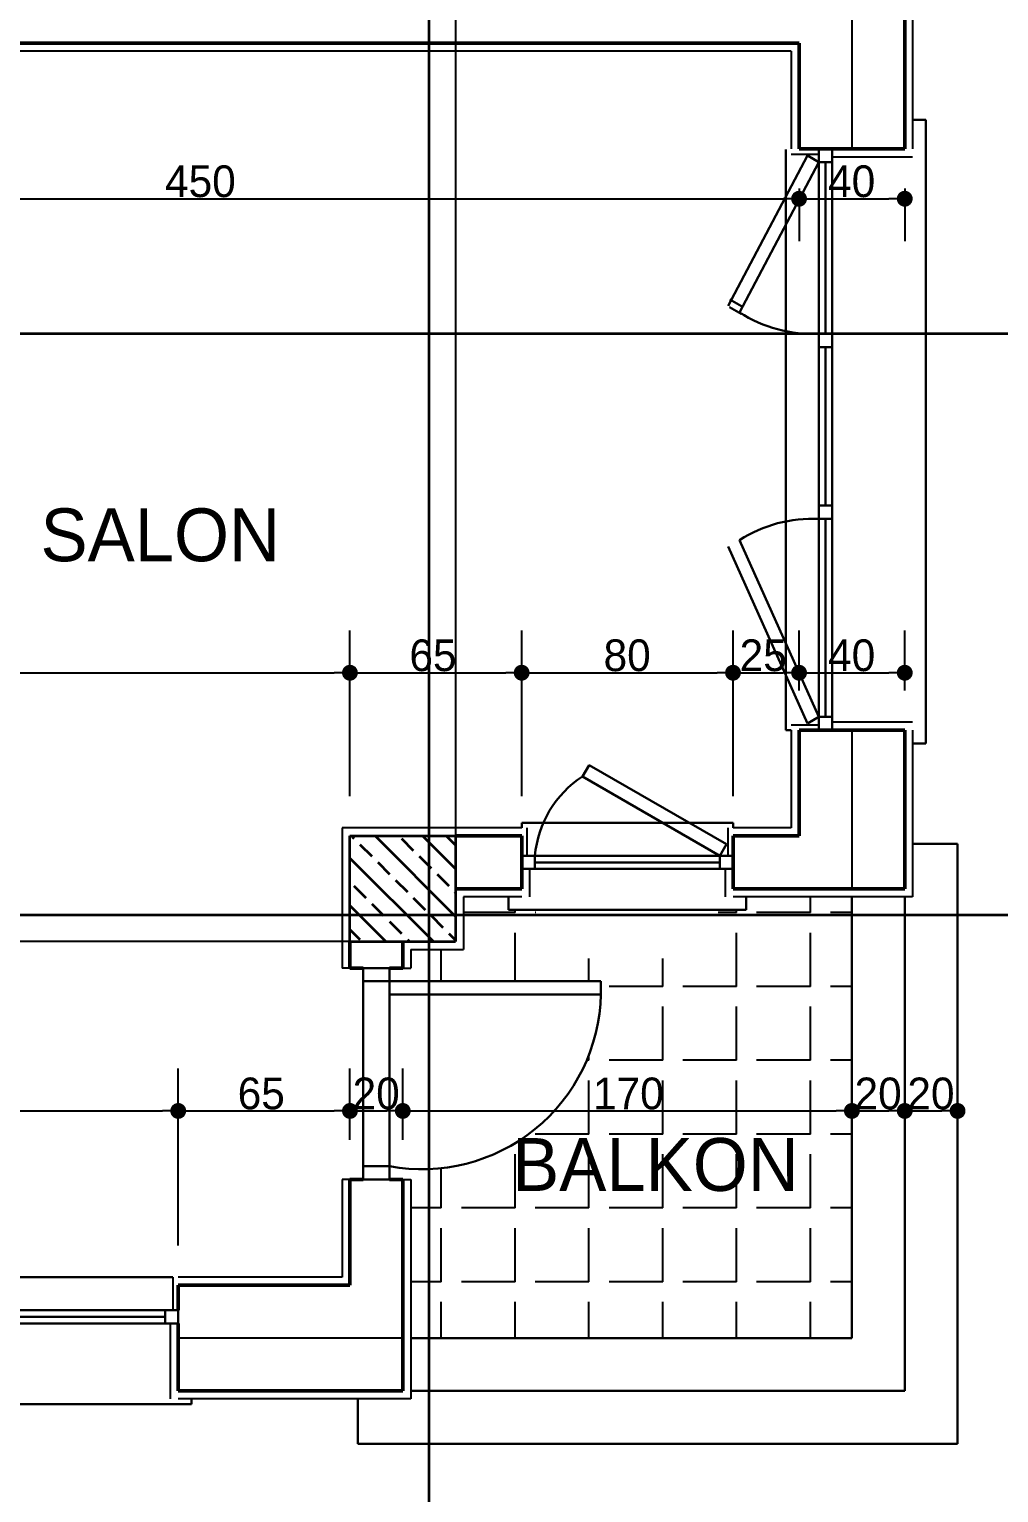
# Model space of a CAD drawing. Header units: millimetres. Extents: x 9537.41 to 9541.95, y -1431.78 to -1431.38.
# Drawn here: x 9538.5144 to 9538.5878, y -1431.6184 to -1431.5076 of the extents above; entities that cross this region are included whole.
import ezdxf

# ---------------------------------------------------------------- set-up
doc = ezdxf.new("R2010")
doc.units = ezdxf.units.MM
for name, pattern in [('ACAD_ISO02W100', [15, 12, -3]), ('ACAD_ISO03W100', [30, 12, -18]), ('ACAD_ISO06W100', [36, 24, -3, 0, -3, 0, -3, 0, -3])]:
    doc.linetypes.add(name, pattern=pattern)
for name, color, linetype, lineweight in [('aks', 6, 'Continuous', 35), ('balkon', 173, 'Continuous', 30), ('duvar', 214, 'Continuous', 50), ('kapı-pencere', 140, 'Continuous', 30), ('karo', 206, 'Continuous', 25), ('kolon', 6, 'Continuous', 35), ('sıva', 203, 'Continuous', 25), ('yazı', 161, 'Continuous', 35), ('ölçü', 4, 'Continuous', 25)]:
    doc.layers.add(name, color=color, linetype=linetype, lineweight=lineweight)

msp = doc.modelspace()

# ---------------------------------------------------------------- linework, layer by layer
at = {"color": 0, "linetype": 'ByBlock', "lineweight": -2}
for p, q in [((9538.572109836516, -1431.520467850164), (9538.571509836514, -1431.520467850164)), ((9538.573309836514, -1431.520467850164), (9538.573909836516, -1431.520467850164)), ((9538.580109836515, -1431.520467850164), (9538.579509836514, -1431.520467850164)), ((9538.538109836514, -1431.556341257242), (9538.537509836515, -1431.556341257242)), ((9538.539309836515, -1431.556341257242), (9538.539909836514, -1431.556341257242)), ((9538.551109836515, -1431.556341257242), (9538.550509836516, -1431.556341257242)), ((9538.552309836516, -1431.556341257242), (9538.552909836515, -1431.556341257242)), ((9538.567109836515, -1431.556341257242), (9538.566509836515, -1431.556341257242)), ((9538.568309836515, -1431.556341257242), (9538.568909836515, -1431.556341257242)), ((9538.572109836516, -1431.556341257242), (9538.571509836514, -1431.556341257242)), ((9538.573309836514, -1431.556341257242), (9538.573909836516, -1431.556341257242)), ((9538.580109836515, -1431.556341257242), (9538.579509836514, -1431.556341257242)), ((9538.525109836515, -1431.589503441157), (9538.524509836516, -1431.589503441157)), ((9538.526309836516, -1431.589503441157), (9538.526909836515, -1431.589503441157)), ((9538.538109836514, -1431.589503441157), (9538.537509836515, -1431.589503441157)), ((9538.539309836515, -1431.589503441157), (9538.539909836514, -1431.589503441157)), ((9538.542109836515, -1431.589503441157), (9538.541509836516, -1431.589503441157)), ((9538.543309836516, -1431.589503441157), (9538.543909836515, -1431.589503441157)), ((9538.576109836515, -1431.589503441157), (9538.575509836515, -1431.589503441157)), ((9538.577309836515, -1431.589503441157), (9538.577909836515, -1431.589503441157)), ((9538.580109836515, -1431.589503441157), (9538.579509836514, -1431.589503441157)), ((9538.581309836514, -1431.589503441157), (9538.581909836515, -1431.589503441157)), ((9538.584109836514, -1431.589503441157), (9538.583509836515, -1431.589503441157))]:
    msp.add_line(p, q, dxfattribs=at)
at = {"color": 0, "linetype": 'ByBlock', "const_width": 0.0006000000000000001}
for points in [[(9538.572409836515, -1431.520467850164, 1), (9538.573009836515, -1431.520467850164, 1)], [(9538.573009836515, -1431.520467850164, 1), (9538.572409836515, -1431.520467850164, 1)], [(9538.580409836515, -1431.520467850164, 1), (9538.581009836515, -1431.520467850164, 1)], [(9538.538409836516, -1431.556341257242, 1), (9538.539009836515, -1431.556341257242, 1)], [(9538.539009836515, -1431.556341257242, 1), (9538.538409836516, -1431.556341257242, 1)], [(9538.551409836515, -1431.556341257242, 1), (9538.552009836514, -1431.556341257242, 1)], [(9538.552009836514, -1431.556341257242, 1), (9538.551409836515, -1431.556341257242, 1)], [(9538.567409836514, -1431.556341257242, 1), (9538.568009836516, -1431.556341257242, 1)], [(9538.568009836516, -1431.556341257242, 1), (9538.567409836514, -1431.556341257242, 1)], [(9538.572409836515, -1431.556341257242, 1), (9538.573009836515, -1431.556341257242, 1)], [(9538.573009836515, -1431.556341257242, 1), (9538.572409836515, -1431.556341257242, 1)], [(9538.580409836515, -1431.556341257242, 1), (9538.581009836515, -1431.556341257242, 1)], [(9538.525409836515, -1431.589503441157, 1), (9538.526009836514, -1431.589503441157, 1)], [(9538.526009836514, -1431.589503441157, 1), (9538.525409836515, -1431.589503441157, 1)], [(9538.538409836516, -1431.589503441157, 1), (9538.539009836515, -1431.589503441157, 1)], [(9538.539009836515, -1431.589503441157, 1), (9538.538409836516, -1431.589503441157, 1)], [(9538.542409836515, -1431.589503441157, 1), (9538.543009836514, -1431.589503441157, 1)], [(9538.543009836514, -1431.589503441157, 1), (9538.542409836515, -1431.589503441157, 1)], [(9538.576409836514, -1431.589503441157, 1), (9538.577009836516, -1431.589503441157, 1)], [(9538.577009836516, -1431.589503441157, 1), (9538.576409836514, -1431.589503441157, 1)], [(9538.580409836515, -1431.589503441157, 1), (9538.581009836515, -1431.589503441157, 1)], [(9538.581009836515, -1431.589503441157, 1), (9538.580409836515, -1431.589503441157, 1)], [(9538.584409836514, -1431.589503441157, 1), (9538.585009836515, -1431.589503441157, 1)]]:
    msp.add_lwpolyline(points, format="xyb", close=True, dxfattribs=at)
at = {"layer": 'aks', "linetype": 'ACAD_ISO06W100'}
for p, q in [((9538.544709836515, -1431.684689333453), (9538.544709836515, -1431.406689333453)), ((9538.654709836515, -1431.530689333453), (9538.082709836515, -1431.530689333453)), ((9538.654709836515, -1431.574689333453), (9538.082709836515, -1431.574689333453))]:
    msp.add_line(p, q, dxfattribs=at)
at = {"layer": 'balkon'}
for p, q in [((9538.584709836516, -1431.569289333453), (9538.581309836514, -1431.569289333453)), ((9538.584709836516, -1431.569289333453), (9538.584709836516, -1431.614689333453)), ((9538.576709836514, -1431.573289333453), (9538.576709836514, -1431.606689333453)), ((9538.580709836515, -1431.573289333453), (9538.580709836515, -1431.610689333453)), ((9538.543309836516, -1431.606689333453), (9538.576709836514, -1431.606689333453)), ((9538.543309836516, -1431.610689333453), (9538.580709836515, -1431.610689333453)), ((9538.539309836515, -1431.614689333453), (9538.539309836515, -1431.611289333453)), ((9538.539309836515, -1431.614689333453), (9538.584709836516, -1431.614689333453))]:
    msp.add_line(p, q, dxfattribs=at)
at = {"layer": 'duvar'}
for p, q in [((9538.580709836515, -1431.493689333453), (9538.580709836515, -1431.516689333453)), ((9538.572709836515, -1431.508689333453), (9538.482709836515, -1431.508689333453)), ((9538.572709836515, -1431.508689333453), (9538.572709836515, -1431.516689333453)), ((9538.572709836515, -1431.516689333453), (9538.580709836515, -1431.516689333453)), ((9538.572709836515, -1431.560689333453), (9538.580709836515, -1431.560689333453)), ((9538.572709836515, -1431.560689333453), (9538.572709836515, -1431.568689333453)), ((9538.580709836515, -1431.560689333453), (9538.580709836515, -1431.572689333453)), ((9538.551709836514, -1431.568689333453), (9538.546709836515, -1431.568689333453)), ((9538.551709836514, -1431.568689333453), (9538.551709836514, -1431.572689333453)), ((9538.567709836514, -1431.568689333453), (9538.567709836514, -1431.572689333453)), ((9538.572709836515, -1431.568689333453), (9538.567709836514, -1431.568689333453)), ((9538.551709836514, -1431.572689333453), (9538.546709836515, -1431.572689333453)), ((9538.580709836515, -1431.572689333453), (9538.567709836514, -1431.572689333453)), ((9538.538709836515, -1431.576689333453), (9538.538709836515, -1431.578689333453)), ((9538.542709836514, -1431.576689333453), (9538.542709836514, -1431.578689333453)), ((9538.539709836516, -1431.578689333453), (9538.538709836515, -1431.578689333453)), ((9538.541709836514, -1431.578689333453), (9538.542709836514, -1431.578689333453)), ((9538.539709836516, -1431.594689333453), (9538.538709836515, -1431.594689333453)), ((9538.538709836515, -1431.594689333453), (9538.538709836515, -1431.602689333453)), ((9538.541709836514, -1431.594689333453), (9538.542709836514, -1431.594689333453)), ((9538.542709836514, -1431.594689333453), (9538.542709836514, -1431.610689333453)), ((9538.525709836515, -1431.604589333453), (9538.525709836515, -1431.602689333453)), ((9538.538709836515, -1431.602689333453), (9538.525709836515, -1431.602689333453)), ((9538.525709836515, -1431.605589333453), (9538.525709836515, -1431.610689333453)), ((9538.542709836514, -1431.610689333453), (9538.525709836515, -1431.610689333453))]:
    msp.add_line(p, q, dxfattribs=at)
at = {"layer": 'kapı-pencere'}
for p, q in [((9538.581309836514, -1431.514489333453), (9538.582309836514, -1431.514489333453)), ((9538.582309836514, -1431.514489333453), (9538.582309836514, -1431.561689333453)), ((9538.571709836515, -1431.516731976235), (9538.571709836515, -1431.560689333453)), ((9538.574209836515, -1431.516689333453), (9538.575209836516, -1431.516689333453)), ((9538.574209836515, -1431.517689333453), (9538.574209836515, -1431.516689333453)), ((9538.575209836516, -1431.516689333453), (9538.575209836516, -1431.517689333453)), ((9538.575209836516, -1431.517689333453), (9538.574209836515, -1431.517689333453)), ((9538.574209836515, -1431.517689333453), (9538.574209836515, -1431.530689333453)), ((9538.574709836515, -1431.517689333453), (9538.574709836515, -1431.530689333453)), ((9538.575209836516, -1431.530689333453), (9538.575209836516, -1431.517689333453)), ((9538.574209836515, -1431.530689333453), (9538.575209836516, -1431.530689333453)), ((9538.574209836515, -1431.531689333453), (9538.574209836515, -1431.530689333453)), ((9538.575209836516, -1431.530689333453), (9538.575209836516, -1431.531689333453)), ((9538.575209836516, -1431.531689333453), (9538.574209836515, -1431.531689333453)), ((9538.574209836515, -1431.531689333453), (9538.574209836515, -1431.543689333453)), ((9538.574709836515, -1431.531689333453), (9538.574709836515, -1431.543689333453)), ((9538.575209836516, -1431.543689333453), (9538.575209836516, -1431.531689333453)), ((9538.574209836515, -1431.543689333453), (9538.575209836516, -1431.543689333453)), ((9538.574209836515, -1431.544689333453), (9538.574209836515, -1431.543689333453)), ((9538.575209836516, -1431.543689333453), (9538.575209836516, -1431.544689333453)), ((9538.575209836516, -1431.544689333453), (9538.574209836515, -1431.544689333453)), ((9538.574209836515, -1431.544689333453), (9538.574209836515, -1431.559689333453)), ((9538.574709836515, -1431.544689333453), (9538.574709836515, -1431.559689333453)), ((9538.575209836516, -1431.559689333453), (9538.575209836516, -1431.544689333453)), ((9538.574209836515, -1431.559689333453), (9538.575209836516, -1431.559689333453)), ((9538.574209836515, -1431.560689333453), (9538.574209836515, -1431.559689333453)), ((9538.575209836516, -1431.559689333453), (9538.575209836516, -1431.560689333453)), ((9538.571709836515, -1431.560689333453), (9538.572109836516, -1431.560689333453)), ((9538.571709836515, -1431.560689333453), (9538.571709836515, -1431.560689333453)), ((9538.575209836516, -1431.560689333453), (9538.574209836515, -1431.560689333453)), ((9538.581309836514, -1431.561689333453), (9538.582309836514, -1431.561689333453)), ((9538.55631753167, -1431.564189333453), (9538.55681753167, -1431.563323308049)), ((9538.55681753167, -1431.563323308049), (9538.567209836516, -1431.569323308049)), ((9538.566709836516, -1431.570189333453), (9538.55631753167, -1431.564189333453)), ((9538.551709836514, -1431.568089333453), (9538.551709836514, -1431.567689333453)), ((9538.567709836514, -1431.567689333453), (9538.551709836514, -1431.567689333453)), ((9538.567709836514, -1431.568089333453), (9538.567709836514, -1431.567689333453)), ((9538.567209836516, -1431.569323308049), (9538.566709836516, -1431.570189333453)), ((9538.551709836514, -1431.570189333453), (9538.551709836514, -1431.571189333453)), ((9538.552709836515, -1431.570189333453), (9538.551709836514, -1431.570189333453)), ((9538.551709836514, -1431.570189333453), (9538.551709836514, -1431.571189333453)), ((9538.552709836515, -1431.570189333453), (9538.551709836514, -1431.570189333453)), ((9538.551709836514, -1431.570189333453), (9538.552709836515, -1431.570189333453)), ((9538.552709836515, -1431.571189333453), (9538.552709836515, -1431.570189333453)), ((9538.552709836515, -1431.571189333453), (9538.552709836515, -1431.570189333453)), ((9538.552709836515, -1431.570189333453), (9538.566709836516, -1431.570189333453)), ((9538.552709836515, -1431.570689333453), (9538.566709836516, -1431.570689333453)), ((9538.566709836516, -1431.570189333453), (9538.566709836516, -1431.571189333453)), ((9538.567709836514, -1431.570189333453), (9538.566709836516, -1431.570189333453)), ((9538.567709836514, -1431.571189333453), (9538.567709836514, -1431.570189333453)), ((9538.551709836514, -1431.571189333453), (9538.552709836515, -1431.571189333453)), ((9538.551709836514, -1431.571189333453), (9538.552709836515, -1431.571189333453)), ((9538.552709836515, -1431.571189333453), (9538.551709836514, -1431.571189333453)), ((9538.566709836516, -1431.571189333453), (9538.552709836515, -1431.571189333453)), ((9538.566709836516, -1431.571189333453), (9538.567709836514, -1431.571189333453)), ((9538.550709836514, -1431.573289333453), (9538.550709836514, -1431.574289333453)), ((9538.568709836514, -1431.573289333453), (9538.568709836514, -1431.574289333453)), ((9538.568709836514, -1431.574289333453), (9538.550709836514, -1431.574289333453)), ((9538.539709836516, -1431.578689333453), (9538.539709836516, -1431.579689333453)), ((9538.541709836514, -1431.578689333453), (9538.539709836516, -1431.578689333453)), ((9538.541709836514, -1431.579689333453), (9538.541709836514, -1431.578689333453)), ((9538.539709836516, -1431.579689333453), (9538.541709836514, -1431.579689333453)), ((9538.539709836516, -1431.579689333453), (9538.539709836516, -1431.594689333453)), ((9538.541709836514, -1431.579689333453), (9538.541709836514, -1431.580689333453)), ((9538.557709836516, -1431.579689333453), (9538.541709836514, -1431.579689333453)), ((9538.557709836516, -1431.580689333453), (9538.557709836516, -1431.579689333453)), ((9538.541709836514, -1431.580689333453), (9538.557709836516, -1431.580689333453)), ((9538.541709836514, -1431.594689333453), (9538.541709836514, -1431.580689333453)), ((9538.539709836516, -1431.593689333453), (9538.539709836516, -1431.594689333453)), ((9538.541709836514, -1431.593689333453), (9538.539709836516, -1431.593689333453)), ((9538.541709836514, -1431.594689333453), (9538.541709836514, -1431.593689333453)), ((9538.539709836516, -1431.594689333453), (9538.541709836514, -1431.594689333453)), ((9538.496109836515, -1431.602089333453), (9538.525309836516, -1431.602089333453)), ((9538.525709836515, -1431.604589333453), (9538.509709836515, -1431.604589333453)), ((9538.524709836514, -1431.605089333453), (9538.509709836515, -1431.605089333453)), ((9538.524709836514, -1431.604589333453), (9538.525709836515, -1431.604589333453)), ((9538.524709836514, -1431.605589333453), (9538.524709836514, -1431.604589333453)), ((9538.525709836515, -1431.604589333453), (9538.525709836515, -1431.605589333453)), ((9538.509709836515, -1431.605589333453), (9538.525709836515, -1431.605589333453)), ((9538.525709836515, -1431.605589333453), (9538.524709836514, -1431.605589333453)), ((9538.494709836516, -1431.611689333453), (9538.526709836515, -1431.611689333453)), ((9538.526709836515, -1431.611289333453), (9538.526709836515, -1431.611689333453))]:
    msp.add_line(p, q, dxfattribs=at)
at = {"layer": 'kapı-pencere', "linetype": 'ACAD_ISO02W100'}
for p, q in [((9538.567343811112, -1431.528581638299), (9538.573343811111, -1431.517189333453)), ((9538.574209836515, -1431.517689333453), (9538.568209836514, -1431.529081638299)), ((9538.573343811111, -1431.517189333453), (9538.574209836515, -1431.517689333453)), ((9538.568317641628, -1431.529170804988), (9538.567451616223, -1431.528670804988)), ((9538.5683395159, -1431.528589753096), (9538.567473490495, -1431.528089753097)), ((9538.574209836515, -1431.559689333453), (9538.568209836514, -1431.546297028608)), ((9538.567343811112, -1431.546797028608), (9538.573343811111, -1431.560189333453)), ((9538.573343811111, -1431.560189333453), (9538.574209836515, -1431.559689333453))]:
    msp.add_line(p, q, dxfattribs=at)
for centre, radius, start, end in [((9538.57376488686, -1431.520349908173), 0.01034899489403238, 237.5358381273511, 272.4641617863869), ((9538.57376488686, -1431.555028758733), 0.01034899489403229, 87.53583821361309, 122.4641618726489)]:
    msp.add_arc(centre, radius, start, end, dxfattribs=at)
at = {"layer": 'kapı-pencere'}
for centre, radius, start, end in [((9538.560735419094, -1431.57093035399), 0.008059720042991056, 123.2397784179081, 174.7247057963204), ((9538.544178688142, -1431.580381766224), 0.01353464347200372, 259.4898443921185, 358.6978732709795)]:
    msp.add_arc(centre, radius, start, end, dxfattribs=at)
at = {"layer": 'karo'}
for p, q in [((9538.573563958158, -1431.574494876783), (9538.573563958158, -1431.573289333453)), ((9538.551211958158, -1431.574494876783), (9538.551211958158, -1431.574289333453)), ((9538.567975958158, -1431.574494876783), (9538.567975958158, -1431.574289333453)), ((9538.551211958158, -1431.574494876783), (9538.547309836515, -1431.574494876783)), ((9538.552777902909, -1431.574494876783), (9538.55273595816, -1431.574494876783)), ((9538.567975958158, -1431.574494876783), (9538.566592178324, -1431.574494876783)), ((9538.573563958158, -1431.574494876783), (9538.56949995816, -1431.574494876783)), ((9538.576709836514, -1431.574494876783), (9538.57508795816, -1431.574494876783)), ((9538.551211958158, -1431.579689333453), (9538.551211958158, -1431.576018876783)), ((9538.567975958158, -1431.580082876783), (9538.567975958158, -1431.576018876783)), ((9538.573563958158, -1431.580082876783), (9538.573563958158, -1431.576018876783)), ((9538.545623958158, -1431.579689333453), (9538.545623958158, -1431.577289333453)), ((9538.556799958158, -1431.579689333453), (9538.556799958158, -1431.577970238244)), ((9538.562387958158, -1431.580082876783), (9538.562387958158, -1431.577970238244)), ((9538.562387958158, -1431.580082876783), (9538.55832395816, -1431.580082876783)), ((9538.567975958158, -1431.580082876783), (9538.56391195816, -1431.580082876783)), ((9538.573563958158, -1431.580082876783), (9538.56949995816, -1431.580082876783)), ((9538.576709836514, -1431.580082876783), (9538.57508795816, -1431.580082876783)), ((9538.562387958158, -1431.585670876783), (9538.562387958158, -1431.581606876783)), ((9538.567975958158, -1431.585670876783), (9538.567975958158, -1431.581606876783)), ((9538.573563958158, -1431.585670876783), (9538.573563958158, -1431.581606876783)), ((9538.556799958158, -1431.585670876783), (9538.556799958158, -1431.585269517962)), ((9538.556799958158, -1431.585670876783), (9538.556637094276, -1431.585670876783)), ((9538.562387958158, -1431.585670876783), (9538.55832395816, -1431.585670876783)), ((9538.567975958158, -1431.585670876783), (9538.56391195816, -1431.585670876783)), ((9538.573563958158, -1431.585670876783), (9538.56949995816, -1431.585670876783)), ((9538.576709836514, -1431.585670876783), (9538.57508795816, -1431.585670876783)), ((9538.556799958158, -1431.591258876783), (9538.556799958158, -1431.587194876783)), ((9538.562387958158, -1431.591258876783), (9538.562387958158, -1431.587194876783)), ((9538.567975958158, -1431.591258876783), (9538.567975958158, -1431.587194876783)), ((9538.573563958158, -1431.591258876783), (9538.573563958158, -1431.587194876783)), ((9538.556799958158, -1431.591258876783), (9538.55273595816, -1431.591258876783)), ((9538.562387958158, -1431.591258876783), (9538.55832395816, -1431.591258876783)), ((9538.567975958158, -1431.591258876783), (9538.56391195816, -1431.591258876783)), ((9538.573563958158, -1431.591258876783), (9538.56949995816, -1431.591258876783)), ((9538.576709836514, -1431.591258876783), (9538.57508795816, -1431.591258876783)), ((9538.551211958158, -1431.596846876783), (9538.551211958158, -1431.592782876783)), ((9538.556799958158, -1431.596846876783), (9538.556799958158, -1431.592782876783)), ((9538.562387958158, -1431.596846876783), (9538.562387958158, -1431.592782876783)), ((9538.567975958158, -1431.596846876783), (9538.567975958158, -1431.592782876783)), ((9538.573563958158, -1431.596846876783), (9538.573563958158, -1431.592782876783)), ((9538.545623958158, -1431.596846876783), (9538.545623958158, -1431.593839023318)), ((9538.545623958158, -1431.596846876783), (9538.543309836516, -1431.596846876783)), ((9538.551211958158, -1431.596846876783), (9538.54714795816, -1431.596846876783)), ((9538.556799958158, -1431.596846876783), (9538.55273595816, -1431.596846876783)), ((9538.562387958158, -1431.596846876783), (9538.55832395816, -1431.596846876783)), ((9538.567975958158, -1431.596846876783), (9538.56391195816, -1431.596846876783)), ((9538.573563958158, -1431.596846876783), (9538.56949995816, -1431.596846876783)), ((9538.576709836514, -1431.596846876783), (9538.57508795816, -1431.596846876783)), ((9538.545623958158, -1431.602434876783), (9538.545623958158, -1431.598370876783)), ((9538.551211958158, -1431.602434876783), (9538.551211958158, -1431.598370876783)), ((9538.556799958158, -1431.602434876783), (9538.556799958158, -1431.598370876783)), ((9538.562387958158, -1431.602434876783), (9538.562387958158, -1431.598370876783)), ((9538.567975958158, -1431.602434876783), (9538.567975958158, -1431.598370876783)), ((9538.573563958158, -1431.602434876783), (9538.573563958158, -1431.598370876783)), ((9538.545623958158, -1431.602434876783), (9538.543309836516, -1431.602434876783)), ((9538.551211958158, -1431.602434876783), (9538.54714795816, -1431.602434876783)), ((9538.556799958158, -1431.602434876783), (9538.55273595816, -1431.602434876783)), ((9538.562387958158, -1431.602434876783), (9538.55832395816, -1431.602434876783)), ((9538.567975958158, -1431.602434876783), (9538.56391195816, -1431.602434876783)), ((9538.573563958158, -1431.602434876783), (9538.56949995816, -1431.602434876783)), ((9538.576709836514, -1431.602434876783), (9538.57508795816, -1431.602434876783)), ((9538.545623958158, -1431.606689333453), (9538.545623958158, -1431.603958876783)), ((9538.551211958158, -1431.606689333453), (9538.551211958158, -1431.603958876783)), ((9538.556799958158, -1431.606689333453), (9538.556799958158, -1431.603958876783)), ((9538.562387958158, -1431.606689333453), (9538.562387958158, -1431.603958876783)), ((9538.567975958158, -1431.606689333453), (9538.567975958158, -1431.603958876783)), ((9538.573563958158, -1431.606689333453), (9538.573563958158, -1431.603958876783))]:
    msp.add_line(p, q, dxfattribs=at)
at = {"layer": 'kolon'}
for p, q in [((9538.538709836515, -1431.568689333453), (9538.546709836515, -1431.568689333453)), ((9538.538709836515, -1431.576689333453), (9538.538709836515, -1431.568689333453)), ((9538.539041857966, -1431.568909442504), (9538.538821748914, -1431.568689333453)), ((9538.546709836515, -1431.574781369829), (9538.54061780014, -1431.568689333453)), ((9538.543531986026, -1431.569807468117), (9538.542633960415, -1431.568909442504)), ((9538.546709836515, -1431.571189267381), (9538.544209902588, -1431.568689333453)), ((9538.54667507567, -1431.569358455311), (9538.54600595381, -1431.568689333453)), ((9538.546709836515, -1431.568689333453), (9538.546709836515, -1431.576689333453)), ((9538.540388896385, -1431.570256480923), (9538.539490870773, -1431.569358455311)), ((9538.545025697691, -1431.576689333453), (9538.538709836515, -1431.570373472278)), ((9538.541735934803, -1431.571603519341), (9538.54083790919, -1431.570705493729)), ((9538.544879024445, -1431.571154506535), (9538.543980998833, -1431.570256480923)), ((9538.543082973221, -1431.572950557759), (9538.542184947608, -1431.572052532147)), ((9538.546226062863, -1431.572501544953), (9538.545328037251, -1431.571603519341)), ((9538.539939883578, -1431.573399570565), (9538.539041857966, -1431.572501544953)), ((9538.546709836515, -1431.572985318605), (9538.54667507567, -1431.572950557759)), ((9538.541433595243, -1431.576689333453), (9538.538709836515, -1431.573965574726)), ((9538.541286921996, -1431.574746608983), (9538.540388896385, -1431.573848583371)), ((9538.54443001164, -1431.574297596177), (9538.543531986026, -1431.573399570565)), ((9538.542633960415, -1431.576093647401), (9538.541735934803, -1431.575195621789)), ((9538.545777050056, -1431.575644634595), (9538.544879024445, -1431.574746608983)), ((9538.539490870773, -1431.576542660207), (9538.538709836515, -1431.57576162595)), ((9538.543229646466, -1431.576689333453), (9538.543082973221, -1431.576542660207)), ((9538.546709836515, -1431.576577421053), (9538.546226062863, -1431.576093647401)), ((9538.538709836515, -1431.576689333453), (9538.546709836515, -1431.576689333453))]:
    msp.add_line(p, q, dxfattribs=at)
at = {"layer": 'sıva', "linetype": 'ACAD_ISO03W100'}
for p, q in [((9538.546709836515, -1431.450689333453), (9538.546709836515, -1431.568689333453)), ((9538.576709836514, -1431.493689333453), (9538.576709836514, -1431.516689333453)), ((9538.576709836514, -1431.560689333453), (9538.576709836514, -1431.572689333453)), ((9538.538709836515, -1431.576689333453), (9538.484709836515, -1431.576689333453)), ((9538.542709836514, -1431.606689333453), (9538.525709836515, -1431.606689333453))]:
    msp.add_line(p, q, dxfattribs=at)
at = {"layer": 'sıva'}
for p, q in [((9538.581309836514, -1431.493689333453), (9538.581309836514, -1431.516689333453)), ((9538.572109836516, -1431.509289333453), (9538.483309836514, -1431.509289333453)), ((9538.572109836516, -1431.509289333453), (9538.572109836516, -1431.516689333453)), ((9538.572109836516, -1431.517089333453), (9538.574209836515, -1431.517089333453)), ((9538.575209836516, -1431.517289333453), (9538.581309836514, -1431.517289333453)), ((9538.572109836516, -1431.560289333453), (9538.574209836515, -1431.560289333453)), ((9538.572109836516, -1431.560689333453), (9538.572109836516, -1431.568089333453)), ((9538.581309836514, -1431.560089333453), (9538.575209836516, -1431.560089333453)), ((9538.581309836514, -1431.560689333453), (9538.581309836514, -1431.573289333453)), ((9538.551709836514, -1431.568089333453), (9538.538109836514, -1431.568089333453)), ((9538.538109836514, -1431.568089333453), (9538.538109836514, -1431.578689333453)), ((9538.552109836515, -1431.568089333453), (9538.552109836515, -1431.570189333453)), ((9538.567309836515, -1431.568089333453), (9538.567309836515, -1431.570189333453)), ((9538.572109836516, -1431.568089333453), (9538.567709836514, -1431.568089333453)), ((9538.552309836516, -1431.571189333453), (9538.552309836516, -1431.573289333453)), ((9538.567109836515, -1431.571189333453), (9538.567109836515, -1431.573289333453)), ((9538.551709836514, -1431.573289333453), (9538.547309836515, -1431.573289333453)), ((9538.547309836515, -1431.573289333453), (9538.547309836515, -1431.577289333453)), ((9538.581309836514, -1431.573289333453), (9538.567709836514, -1431.573289333453)), ((9538.543309836516, -1431.577289333453), (9538.543309836516, -1431.578689333453)), ((9538.543309836516, -1431.577289333453), (9538.547309836515, -1431.577289333453)), ((9538.538709836515, -1431.578689333453), (9538.538109836514, -1431.578689333453)), ((9538.542709836514, -1431.578689333453), (9538.543309836516, -1431.578689333453)), ((9538.538709836515, -1431.594689333453), (9538.538109836514, -1431.594689333453)), ((9538.538109836514, -1431.594689333453), (9538.538109836514, -1431.602089333453)), ((9538.542709836514, -1431.594689333453), (9538.543309836516, -1431.594689333453)), ((9538.543309836516, -1431.594689333453), (9538.543309836516, -1431.611289333453)), ((9538.525309836516, -1431.602089333453), (9538.525309836516, -1431.604589333453)), ((9538.538109836514, -1431.602089333453), (9538.525709836515, -1431.602089333453)), ((9538.525109836515, -1431.605589333453), (9538.525109836515, -1431.611289333453)), ((9538.543309836516, -1431.611289333453), (9538.525709836515, -1431.611289333453))]:
    msp.add_line(p, q, dxfattribs=at)
at = {"layer": 'ölçü'}
for p, q in [((9538.572709836515, -1431.519689333453), (9538.572709836515, -1431.523667850164)), ((9538.572709836515, -1431.519689333453), (9538.572709836515, -1431.523667850164)), ((9538.580709836515, -1431.519689333453), (9538.580709836515, -1431.523667850164)), ((9538.483909836516, -1431.520467850164), (9538.571509836514, -1431.520467850164)), ((9538.573909836516, -1431.520467850164), (9538.579509836514, -1431.520467850164)), ((9538.538709836515, -1431.565689333453), (9538.538709836515, -1431.553141257242)), ((9538.538709836515, -1431.565689333453), (9538.538709836515, -1431.553141257242)), ((9538.551709836514, -1431.565689333453), (9538.551709836514, -1431.553141257242)), ((9538.551709836514, -1431.565689333453), (9538.551709836514, -1431.553141257242)), ((9538.567709836514, -1431.565689333453), (9538.567709836514, -1431.553141257242)), ((9538.567709836514, -1431.565689333453), (9538.567709836514, -1431.553141257242)), ((9538.572709836515, -1431.557689333453), (9538.572709836515, -1431.553141257242)), ((9538.572709836515, -1431.557689333453), (9538.572709836515, -1431.553141257242)), ((9538.580709836515, -1431.557689333453), (9538.580709836515, -1431.553141257242)), ((9538.483909836516, -1431.556341257242), (9538.537509836515, -1431.556341257242)), ((9538.539909836514, -1431.556341257242), (9538.550509836516, -1431.556341257242)), ((9538.552909836515, -1431.556341257242), (9538.566509836515, -1431.556341257242)), ((9538.568909836515, -1431.556341257242), (9538.571509836514, -1431.556341257242)), ((9538.573909836516, -1431.556341257242), (9538.579509836514, -1431.556341257242)), ((9538.525709836515, -1431.599689333453), (9538.525709836515, -1431.586303441157)), ((9538.525709836515, -1431.599689333453), (9538.525709836515, -1431.586303441157)), ((9538.538709836515, -1431.591689333453), (9538.538709836515, -1431.586303441157)), ((9538.538709836515, -1431.591689333453), (9538.538709836515, -1431.586303441157)), ((9538.542709836514, -1431.591689333453), (9538.542709836514, -1431.586303441157)), ((9538.542709836514, -1431.591689333453), (9538.542709836514, -1431.586303441157)), ((9538.576709836514, -1431.586989333453), (9538.576709836514, -1431.586303441157)), ((9538.576709836514, -1431.586989333453), (9538.576709836514, -1431.586303441157)), ((9538.584709836516, -1431.586588290027), (9538.584709836516, -1431.586303441157)), ((9538.496909836515, -1431.589503441157), (9538.524509836516, -1431.589503441157)), ((9538.526909836515, -1431.589503441157), (9538.537509836515, -1431.589503441157)), ((9538.539909836514, -1431.589503441157), (9538.541509836516, -1431.589503441157)), ((9538.543909836515, -1431.589503441157), (9538.575509836515, -1431.589503441157)), ((9538.577909836515, -1431.589503441157), (9538.579509836514, -1431.589503441157)), ((9538.581909836515, -1431.589503441157), (9538.583509836515, -1431.589503441157)), ((9538.580709836515, -1431.592327095821), (9538.580709836515, -1431.592703441157)), ((9538.580709836515, -1431.592327095821), (9538.580709836515, -1431.592703441157))]:
    msp.add_line(p, q, dxfattribs=at)

# ---------------------------------------------------------------- texts
at = {"layer": 'yazı'}
for s, p in [('SALON', (9538.515283866822, -1431.547903153538)), ('BALKON', (9538.550986904806, -1431.59555639481))]:
    msp.add_text(s, height=0.004, dxfattribs=at).set_placement(p)
at = {"layer": 'ölçü'}
for s, p in [('450', (9538.524709836514, -1431.520342850164)), ('40', (9538.574909836514, -1431.520342850164)), ('65', (9538.543209836515, -1431.556216257242)), ('80', (9538.557909836514, -1431.556216257242)), ('25', (9538.568209836514, -1431.556216257242)), ('40', (9538.574909836514, -1431.556216257242)), ('65', (9538.530209836515, -1431.589378441157)), ('20', (9538.538909836516, -1431.589378441157)), ('170', (9538.557109836514, -1431.589378441157)), ('20', (9538.576909836514, -1431.589378441157)), ('20', (9538.580909836515, -1431.589378441157))]:
    msp.add_text(s, height=0.0024, dxfattribs=at).set_placement(p)

doc.saveas('drawing.dxf')
